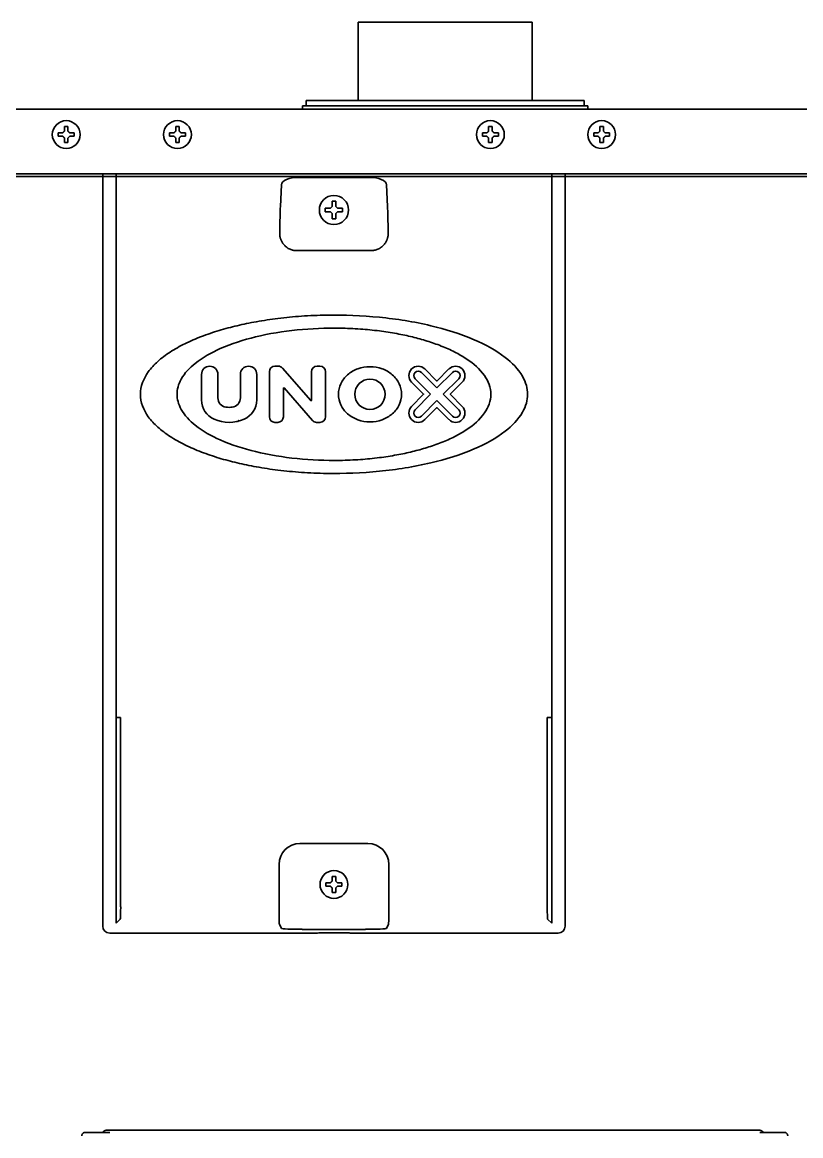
# Model space of a CAD drawing. Extents: x 6327 to 10269, y -393 to 3036.
# Drawn here: x 6622.9 to 6846.8, y 1625.3 to 1945.5 of the extents above; entities that cross this region are included whole.
import ezdxf

# ---------------------------------------------------------------- set-up
doc = ezdxf.new("R2010")
doc.units = 0
doc.header["$LTSCALE"] = 5
doc.layers.add('1', color=7, linetype='CONTINUOUS', true_color=0xffffff)

msp = doc.modelspace()

# ---------------------------------------------------------------- linework, layer by layer
at = {"layer": '1', "color": 7, "linetype": 'Continuous', "lineweight": 35}
for p, q in [((6719.57, 1945.53), (6769.57, 1945.53)), ((6719.57, 1945.53), (6719.57, 1923.02)), ((6769.57, 1923.02), (6769.57, 1945.53)), ((6784.57, 1923.03), (6704.57, 1923.03)), ((6704.57, 1923.03), (6704.57, 1921.53)), ((6784.57, 1921.53), (6784.57, 1923.03)), ((6339.34, 1920.53), (7085.8, 1920.53)), ((6785.57, 1921.53), (6703.57, 1921.53)), ((6703.57, 1921.53), (6703.57, 1920.53)), ((6785.57, 1920.53), (6785.57, 1921.53)), ((6633.27, 1913.23), (6633.27, 1913.73)), ((6633.27, 1912.73), (6633.27, 1913.23)), ((6637.87, 1913.73), (6637.87, 1913.23)), ((6637.87, 1913.23), (6637.87, 1912.73)), ((6665.27, 1913.23), (6665.27, 1913.73)), ((6665.27, 1912.73), (6665.27, 1913.23)), ((6669.87, 1913.73), (6669.87, 1913.23)), ((6669.87, 1913.23), (6669.87, 1912.73)), ((6755.27, 1913.23), (6755.27, 1913.73)), ((6755.27, 1912.73), (6755.27, 1913.23)), ((6759.87, 1913.73), (6759.87, 1913.23)), ((6759.87, 1913.23), (6759.87, 1912.73)), ((6787.27, 1913.23), (6787.27, 1913.73)), ((6787.27, 1912.73), (6787.27, 1913.23)), ((6791.87, 1913.73), (6791.87, 1913.23)), ((6791.87, 1913.23), (6791.87, 1912.73)), ((6367.95, 1901.97), (7057.19, 1901.97)), ((7057.19, 1901.19), (6367.95, 1901.19)), ((6646.07, 1901.64), (6646.07, 1685.52)), ((6649.92, 1901.64), (6649.92, 1745.59)), ((6722.68, 1900.91), (6702.47, 1900.91)), ((6775.23, 1901.64), (6775.23, 1745.59)), ((6779.07, 1901.64), (6779.07, 1685.52)), ((6697.17, 1892.57), (6697.47, 1898.77)), ((6727.68, 1898.77), (6727.97, 1892.57)), ((6712.07, 1892.53), (6712.07, 1894.03)), ((6712.07, 1894.03), (6713.07, 1894.03)), ((6713.07, 1894.03), (6713.07, 1892.53)), ((6710.07, 1892.03), (6711.57, 1892.03)), ((6710.07, 1891.53), (6710.07, 1892.03)), ((6710.07, 1891.03), (6710.07, 1891.53)), ((6711.57, 1891.03), (6710.07, 1891.03)), ((6711.57, 1892.03), (6712.07, 1892.53)), ((6712.07, 1890.53), (6711.57, 1891.03)), ((6712.07, 1889.03), (6712.07, 1890.53)), ((6713.07, 1892.53), (6713.57, 1892.03)), ((6713.57, 1891.03), (6713.07, 1890.53)), ((6713.07, 1890.53), (6713.07, 1889.03)), ((6713.57, 1892.03), (6715.07, 1892.03)), ((6715.07, 1891.03), (6713.57, 1891.03)), ((6715.07, 1892.03), (6715.07, 1891.53)), ((6715.07, 1891.53), (6715.07, 1891.03)), ((6713.07, 1889.03), (6712.07, 1889.03)), ((6723.25, 1879.85), (6701.9, 1879.85)), ((6694, 1844.99), (6694, 1832.07)), ((6696.55, 1846.6), (6695.61, 1846.6)), ((6705.88, 1836.72), (6697.77, 1846.05)), ((6706.11, 1844.99), (6706.11, 1836.81)), ((6708.53, 1846.6), (6707.73, 1846.6)), ((6710.15, 1832.07), (6710.15, 1844.99)), ((6737.71, 1844.82), (6742.18, 1840.34)), ((6742.09, 1842.43), (6738.7, 1845.81)), ((6742.18, 1840.34), (6746.66, 1844.82)), ((6745.66, 1845.81), (6742.28, 1842.43)), ((6674.48, 1844.25), (6674.48, 1836.9)), ((6679.19, 1837.49), (6679.19, 1844.25)), ((6685.65, 1844.25), (6685.65, 1837.49)), ((6690.36, 1836.9), (6690.36, 1844.25)), ((6734.9, 1842.01), (6738.28, 1838.62)), ((6740.37, 1838.53), (6735.89, 1843)), ((6748.48, 1843), (6744, 1838.53)), ((6746.09, 1838.62), (6749.47, 1842.01)), ((6698.04, 1832.07), (6698.04, 1840.25)), ((6698.27, 1840.34), (6706.38, 1831.01)), ((6738.28, 1838.43), (6734.9, 1835.05)), ((6735.89, 1834.05), (6740.37, 1838.53)), ((6744, 1838.53), (6748.48, 1834.05)), ((6749.47, 1835.05), (6746.09, 1838.43)), ((6742.18, 1836.71), (6737.71, 1832.23)), ((6746.66, 1832.23), (6742.18, 1836.71)), ((6738.7, 1831.24), (6742.09, 1834.62)), ((6742.28, 1834.62), (6745.66, 1831.24)), ((6695.61, 1830.45), (6696.42, 1830.45)), ((6707.6, 1830.45), (6708.53, 1830.45)), ((6649.92, 1745.59), (6649.92, 1686.37)), ((6651.23, 1745.59), (6649.92, 1745.59)), ((6651.23, 1691.07), (6651.23, 1745.59)), ((6773.91, 1691.07), (6773.91, 1745.59)), ((6773.91, 1745.59), (6775.23, 1745.59)), ((6775.23, 1745.59), (6775.23, 1686.37)), ((6702.79, 1709.31), (6722.36, 1709.31)), ((6696.79, 1691.07), (6696.79, 1703.31)), ((6728.36, 1703.31), (6728.36, 1691.07)), ((6710.27, 1697.53), (6710.27, 1698.03)), ((6710.27, 1697.03), (6710.27, 1697.53)), ((6714.87, 1698.03), (6714.87, 1697.53)), ((6714.87, 1697.53), (6714.87, 1697.03)), ((6649.92, 1686.37), (6651.11, 1687.57)), ((6697.47, 1684.87), (6696.87, 1686.07)), ((6721.68, 1684.63), (6703.47, 1684.63)), ((6728.27, 1686.07), (6727.68, 1684.87)), ((6775.23, 1686.37), (6774.03, 1687.57)), ((6706.24, 1683.53), (6648.07, 1683.53)), ((6716.07, 1683.6), (6709.07, 1683.6)), ((6777.07, 1683.53), (6718.9, 1683.53)), ((6648.07, 1626.23), (6641.02, 1626.23)), ((6647.07, 1626.83), (6835.07, 1626.83)), ((6842.13, 1626.23), (6835.07, 1626.23))]:
    msp.add_line(p, q, dxfattribs=at)
for centre, radius in [((6635.57, 1913.23), 4), ((6667.57, 1913.23), 4), ((6757.57, 1913.23), 4), ((6789.57, 1913.23), 4), ((6722.94, 1838.53), 4.37), ((6712.57, 1697.53), 4)]:
    msp.add_circle(centre, radius, dxfattribs=at)
for centre, radius, start, end in [((6712.57, 1891.53), 4.2, 0, 180), ((6712.57, 1891.53), 4.2, 180, 0), ((6676.84, 1844.25), 2.36, 0, 180), ((6688.01, 1844.25), 2.36, 0, 180), ((6695.61, 1844.99), 1.62, 90, 180), ((6696.55, 1844.99), 1.62, 41, 90), ((6707.73, 1844.99), 1.62, 90, 180), ((6708.53, 1844.99), 1.62, 0, 90), ((6736.8, 1843.91), 2.69, 45, 225), ((6736.8, 1843.91), 1.29, 45, 225), ((6747.57, 1843.91), 2.69, 315, 135), ((6747.57, 1843.91), 1.29, 315, 135), ((6742.18, 1842.52), 0.135, 225, 315), ((6698.17, 1840.25), 0.135, 41, 180), ((6738.19, 1838.53), 0.135, 315, 45), ((6746.18, 1838.53), 0.135, 135, 225), ((6680.54, 1836.9), 6.06, 180, 246.4218), ((6681.88, 1837.49), 2.69, 180, 262.3377), ((6682.96, 1837.49), 2.69, 277.6623, 0), ((6684.31, 1836.9), 6.06, 293.5782, 0), ((6705.98, 1836.81), 0.135, 221, 0), ((6682.42, 1841.49), 6.73, 262.3377, 277.6623), ((6695.61, 1832.07), 1.62, 180, 270), ((6696.42, 1832.07), 1.62, 270, 0), ((6708.53, 1832.07), 1.62, 270, 0), ((6736.8, 1833.14), 2.69, 135, 315), ((6736.8, 1833.14), 1.29, 135, 315), ((6742.18, 1834.53), 0.135, 45, 135), ((6747.57, 1833.14), 2.69, 225, 45), ((6747.57, 1833.14), 1.29, 225, 45), ((6682.42, 1841.22), 10.77, 246.4218, 293.5782), ((6707.6, 1832.07), 1.62, 221, 270), ((6647.07, 1625.83), 1, 90, 156.4218), ((6835.07, 1625.83), 1, 23.5782, 90)]:
    msp.add_arc(centre, radius, start, end, dxfattribs=at)
for centre, major_axis, ratio, start_param, end_param in [((6702.47, 1898.73), (-5, 0), 0.436764, 4.712389, 6.265732), ((6722.68, 1898.73), (-5, 0), 0.436764, 3.159046, 4.712389), ((6697.35, 1865.32), (0, 29), 0.017455, 0.349066, 0.828488), ((6727.8, 1865.32), (0, 29), 0.017455, 5.454697, 5.934119), ((6702.79, 1703.31), (-4.24, 4.24), 0.999594, 5.497939, 7.068431), ((6722.36, 1703.31), (4.24, 4.24), 0.999594, 5.497939, 7.068431), ((6696.87, 1691.07), (0, 5), 0.017455, 1.570796, 3.106686), ((6728.27, 1691.07), (0, 5), 0.017455, 3.176499, 4.712389), ((6774.04, 1691.07), (0, 3.5), 0.034921, 1.570796, 3.106686), ((6648.07, 1685.53), (-1.42, -1.42), 0.998783, 5.498396, 7.067974), ((6703.47, 1684.88), (-6, 0), 0.040741, 0.017453, 1.570796), ((6721.68, 1684.88), (-6, 0), 0.040741, 1.570796, 3.124139), ((6777.07, 1685.53), (-1.42, 1.42), 0.998783, 2.356803, 3.926382), ((6706.24, 1683.58), (-1.5, 0), 0.034921, 1.570796, 2.801756), ((6709.07, 1683.54), (-1.5, 0), 0.034921, 4.712389, 5.943348), ((6716.07, 1683.54), (-1.5, 0), 0.034921, 3.48143, 4.712389), ((6718.9, 1683.58), (-1.5, 0), 0.034921, 0.339837, 1.570796)]:
    msp.add_ellipse(centre, major_axis=major_axis, ratio=ratio, start_param=start_param, end_param=end_param, dxfattribs=at)
at = {"layer": '1', "color": 7, "linetype": 'Continuous', "lineweight": 35, "extrusion": (0, 0, -1)}
msp.add_ellipse((6651.11, 1691.07), major_axis=(0, 3.5), ratio=0.034921, start_param=1.570796, end_param=3.106686, dxfattribs=at)
at = {"layer": '1', "color": 7, "linetype": 'Continuous', "lineweight": 35}
for points in [[(6635.07, 1914.23), (6635.07, 1914.28), (6635.07, 1914.39), (6635.07, 1914.55), (6635.07, 1914.71), (6635.07, 1914.86), (6635.07, 1915.02), (6635.07, 1915.17), (6635.07, 1915.34), (6635.07, 1915.46), (6635.07, 1915.53)], [(6635.07, 1915.53), (6635.24, 1915.53), (6635.57, 1915.53), (6635.91, 1915.53), (6636.07, 1915.53)], [(6667.07, 1914.23), (6667.07, 1914.28), (6667.07, 1914.39), (6667.07, 1914.55), (6667.07, 1914.71), (6667.07, 1914.86), (6667.07, 1915.02), (6667.07, 1915.17), (6667.07, 1915.34), (6667.07, 1915.46), (6667.07, 1915.53)], [(6667.07, 1915.53), (6667.24, 1915.53), (6667.57, 1915.53), (6667.91, 1915.53), (6668.07, 1915.53)], [(6757.07, 1914.23), (6757.07, 1914.28), (6757.07, 1914.39), (6757.07, 1914.55), (6757.07, 1914.71), (6757.07, 1914.86), (6757.07, 1915.02), (6757.07, 1915.17), (6757.07, 1915.34), (6757.07, 1915.46), (6757.07, 1915.53)], [(6757.07, 1915.53), (6757.24, 1915.53), (6757.57, 1915.53), (6757.91, 1915.53), (6758.07, 1915.53)], [(6789.07, 1914.23), (6789.07, 1914.28), (6789.07, 1914.39), (6789.07, 1914.55), (6789.07, 1914.71), (6789.07, 1914.86), (6789.07, 1915.02), (6789.07, 1915.17), (6789.07, 1915.34), (6789.07, 1915.46), (6789.07, 1915.53)], [(6789.07, 1915.53), (6789.24, 1915.53), (6789.57, 1915.53), (6789.91, 1915.53), (6790.07, 1915.53)], [(6634.57, 1912.73), (6634.52, 1912.73), (6634.41, 1912.73), (6634.25, 1912.73), (6634.09, 1912.73), (6633.93, 1912.73), (6633.78, 1912.73), (6633.63, 1912.73), (6633.46, 1912.73), (6633.34, 1912.73), (6633.27, 1912.73)], [(6634.57, 1913.73), (6634.6, 1913.75), (6634.64, 1913.8), (6634.72, 1913.87), (6634.79, 1913.94), (6634.86, 1914.01), (6634.93, 1914.08), (6635, 1914.15), (6635.05, 1914.2), (6635.07, 1914.23)], [(6635.07, 1912.23), (6635.05, 1912.25), (6635, 1912.3), (6634.92, 1912.38), (6634.85, 1912.45), (6634.78, 1912.52), (6634.71, 1912.59), (6634.64, 1912.66), (6634.6, 1912.7), (6634.57, 1912.73)], [(6636.07, 1914.23), (6636.1, 1914.2), (6636.15, 1914.15), (6636.22, 1914.08), (6636.3, 1914), (6636.37, 1913.93), (6636.43, 1913.86), (6636.5, 1913.8), (6636.55, 1913.75), (6636.57, 1913.73)], [(6636.57, 1912.73), (6636.55, 1912.7), (6636.5, 1912.65), (6636.43, 1912.58), (6636.36, 1912.51), (6636.29, 1912.44), (6636.22, 1912.37), (6636.14, 1912.3), (6636.1, 1912.25), (6636.07, 1912.23)], [(6636.07, 1912.23), (6636.07, 1912.17), (6636.07, 1912.06), (6636.07, 1911.9), (6636.07, 1911.74), (6636.07, 1911.59), (6636.07, 1911.44), (6636.07, 1911.28), (6636.07, 1911.11), (6636.07, 1910.99), (6636.07, 1910.93)], [(6636.57, 1913.73), (6636.63, 1913.73), (6636.74, 1913.73), (6636.9, 1913.73), (6637.06, 1913.73), (6637.21, 1913.73), (6637.36, 1913.73), (6637.52, 1913.73), (6637.69, 1913.73), (6637.81, 1913.73), (6637.87, 1913.73)], [(6666.57, 1912.73), (6666.52, 1912.73), (6666.41, 1912.73), (6666.25, 1912.73), (6666.09, 1912.73), (6665.93, 1912.73), (6665.78, 1912.73), (6665.63, 1912.73), (6665.46, 1912.73), (6665.34, 1912.73), (6665.27, 1912.73)], [(6666.57, 1913.73), (6666.6, 1913.75), (6666.64, 1913.8), (6666.72, 1913.87), (6666.79, 1913.94), (6666.86, 1914.01), (6666.93, 1914.08), (6667, 1914.15), (6667.05, 1914.2), (6667.07, 1914.23)], [(6667.07, 1912.23), (6667.05, 1912.25), (6667, 1912.3), (6666.92, 1912.38), (6666.85, 1912.45), (6666.78, 1912.52), (6666.71, 1912.59), (6666.64, 1912.66), (6666.6, 1912.7), (6666.57, 1912.73)], [(6668.07, 1914.23), (6668.1, 1914.2), (6668.15, 1914.15), (6668.22, 1914.08), (6668.3, 1914), (6668.37, 1913.93), (6668.43, 1913.86), (6668.5, 1913.8), (6668.55, 1913.75), (6668.57, 1913.73)], [(6668.57, 1912.73), (6668.55, 1912.7), (6668.5, 1912.65), (6668.43, 1912.58), (6668.36, 1912.51), (6668.29, 1912.44), (6668.22, 1912.37), (6668.14, 1912.3), (6668.1, 1912.25), (6668.07, 1912.23)], [(6668.07, 1912.23), (6668.07, 1912.17), (6668.07, 1912.06), (6668.07, 1911.9), (6668.07, 1911.74), (6668.07, 1911.59), (6668.07, 1911.44), (6668.07, 1911.28), (6668.07, 1911.11), (6668.07, 1910.99), (6668.07, 1910.93)], [(6668.57, 1913.73), (6668.63, 1913.73), (6668.74, 1913.73), (6668.9, 1913.73), (6669.06, 1913.73), (6669.21, 1913.73), (6669.36, 1913.73), (6669.52, 1913.73), (6669.69, 1913.73), (6669.81, 1913.73), (6669.87, 1913.73)], [(6756.57, 1912.73), (6756.52, 1912.73), (6756.41, 1912.73), (6756.25, 1912.73), (6756.09, 1912.73), (6755.93, 1912.73), (6755.78, 1912.73), (6755.63, 1912.73), (6755.46, 1912.73), (6755.34, 1912.73), (6755.27, 1912.73)], [(6756.57, 1913.73), (6756.6, 1913.75), (6756.64, 1913.8), (6756.72, 1913.87), (6756.79, 1913.94), (6756.86, 1914.01), (6756.93, 1914.08), (6757, 1914.15), (6757.05, 1914.2), (6757.07, 1914.23)], [(6757.07, 1912.23), (6757.05, 1912.25), (6757, 1912.3), (6756.92, 1912.38), (6756.85, 1912.45), (6756.78, 1912.52), (6756.71, 1912.59), (6756.64, 1912.66), (6756.6, 1912.7), (6756.57, 1912.73)], [(6758.07, 1914.23), (6758.1, 1914.2), (6758.15, 1914.15), (6758.22, 1914.08), (6758.3, 1914), (6758.37, 1913.93), (6758.43, 1913.86), (6758.5, 1913.8), (6758.55, 1913.75), (6758.57, 1913.73)], [(6758.57, 1912.73), (6758.55, 1912.7), (6758.5, 1912.65), (6758.43, 1912.58), (6758.36, 1912.51), (6758.29, 1912.44), (6758.22, 1912.37), (6758.14, 1912.3), (6758.1, 1912.25), (6758.07, 1912.23)], [(6758.07, 1912.23), (6758.07, 1912.17), (6758.07, 1912.06), (6758.07, 1911.9), (6758.07, 1911.74), (6758.07, 1911.59), (6758.07, 1911.44), (6758.07, 1911.28), (6758.07, 1911.11), (6758.07, 1910.99), (6758.07, 1910.93)], [(6758.57, 1913.73), (6758.63, 1913.73), (6758.74, 1913.73), (6758.9, 1913.73), (6759.06, 1913.73), (6759.21, 1913.73), (6759.36, 1913.73), (6759.52, 1913.73), (6759.69, 1913.73), (6759.81, 1913.73), (6759.87, 1913.73)], [(6788.57, 1912.73), (6788.52, 1912.73), (6788.41, 1912.73), (6788.25, 1912.73), (6788.09, 1912.73), (6787.93, 1912.73), (6787.78, 1912.73), (6787.63, 1912.73), (6787.46, 1912.73), (6787.34, 1912.73), (6787.27, 1912.73)], [(6788.57, 1913.73), (6788.6, 1913.75), (6788.64, 1913.8), (6788.72, 1913.87), (6788.79, 1913.94), (6788.86, 1914.01), (6788.93, 1914.08), (6789, 1914.15), (6789.05, 1914.2), (6789.07, 1914.23)], [(6789.07, 1912.23), (6789.05, 1912.25), (6789, 1912.3), (6788.92, 1912.38), (6788.85, 1912.45), (6788.78, 1912.52), (6788.71, 1912.59), (6788.64, 1912.66), (6788.6, 1912.7), (6788.57, 1912.73)], [(6790.07, 1914.23), (6790.1, 1914.2), (6790.15, 1914.15), (6790.22, 1914.08), (6790.3, 1914), (6790.37, 1913.93), (6790.43, 1913.86), (6790.5, 1913.8), (6790.55, 1913.75), (6790.57, 1913.73)], [(6790.57, 1912.73), (6790.55, 1912.7), (6790.5, 1912.65), (6790.43, 1912.58), (6790.36, 1912.51), (6790.29, 1912.44), (6790.22, 1912.37), (6790.14, 1912.3), (6790.1, 1912.25), (6790.07, 1912.23)], [(6790.07, 1912.23), (6790.07, 1912.17), (6790.07, 1912.06), (6790.07, 1911.9), (6790.07, 1911.74), (6790.07, 1911.59), (6790.07, 1911.44), (6790.07, 1911.28), (6790.07, 1911.11), (6790.07, 1910.99), (6790.07, 1910.93)], [(6790.57, 1913.73), (6790.63, 1913.73), (6790.74, 1913.73), (6790.9, 1913.73), (6791.06, 1913.73), (6791.21, 1913.73), (6791.36, 1913.73), (6791.52, 1913.73), (6791.69, 1913.73), (6791.81, 1913.73), (6791.87, 1913.73)], [(6636.07, 1910.93), (6635.91, 1910.93), (6635.57, 1910.93), (6635.24, 1910.93), (6635.07, 1910.93)], [(6668.07, 1910.93), (6667.91, 1910.93), (6667.57, 1910.93), (6667.24, 1910.93), (6667.07, 1910.93)], [(6758.07, 1910.93), (6757.91, 1910.93), (6757.57, 1910.93), (6757.24, 1910.93), (6757.07, 1910.93)], [(6790.07, 1910.93), (6789.91, 1910.93), (6789.57, 1910.93), (6789.24, 1910.93), (6789.07, 1910.93)], [(6711.57, 1698.03), (6711.6, 1698.05), (6711.64, 1698.1), (6711.72, 1698.17), (6711.79, 1698.24), (6711.86, 1698.31), (6711.93, 1698.38), (6712, 1698.45), (6712.05, 1698.5), (6712.07, 1698.53)], [(6712.07, 1698.53), (6712.07, 1698.58), (6712.07, 1698.69), (6712.07, 1698.85), (6712.07, 1699.01), (6712.07, 1699.16), (6712.07, 1699.32), (6712.07, 1699.47), (6712.07, 1699.64), (6712.07, 1699.76), (6712.07, 1699.83)], [(6712.07, 1699.83), (6712.24, 1699.83), (6712.57, 1699.83), (6712.91, 1699.83), (6713.07, 1699.83)], [(6713.07, 1698.53), (6713.1, 1698.5), (6713.15, 1698.45), (6713.22, 1698.38), (6713.3, 1698.3), (6713.37, 1698.23), (6713.43, 1698.16), (6713.5, 1698.1), (6713.55, 1698.05), (6713.57, 1698.03)], [(6713.57, 1698.03), (6713.63, 1698.03), (6713.74, 1698.03), (6713.9, 1698.03), (6714.06, 1698.03), (6714.21, 1698.03), (6714.36, 1698.03), (6714.52, 1698.03), (6714.69, 1698.03), (6714.81, 1698.03), (6714.87, 1698.03)], [(6711.57, 1697.03), (6711.52, 1697.03), (6711.41, 1697.03), (6711.25, 1697.03), (6711.09, 1697.03), (6710.93, 1697.03), (6710.78, 1697.03), (6710.63, 1697.03), (6710.46, 1697.03), (6710.34, 1697.03), (6710.27, 1697.03)], [(6712.07, 1696.53), (6712.05, 1696.55), (6712, 1696.6), (6711.92, 1696.68), (6711.85, 1696.75), (6711.78, 1696.82), (6711.71, 1696.89), (6711.64, 1696.96), (6711.6, 1697), (6711.57, 1697.03)], [(6713.07, 1695.23), (6712.91, 1695.23), (6712.57, 1695.23), (6712.24, 1695.23), (6712.07, 1695.23)], [(6713.57, 1697.03), (6713.55, 1697), (6713.5, 1696.95), (6713.43, 1696.88), (6713.36, 1696.81), (6713.29, 1696.74), (6713.22, 1696.67), (6713.14, 1696.6), (6713.1, 1696.55), (6713.07, 1696.53)], [(6713.07, 1696.53), (6713.07, 1696.47), (6713.07, 1696.36), (6713.07, 1696.2), (6713.07, 1696.04), (6713.07, 1695.89), (6713.07, 1695.74), (6713.07, 1695.58), (6713.07, 1695.41), (6713.07, 1695.29), (6713.07, 1695.23)]]:
    msp.add_open_spline(points, degree=3, dxfattribs=at)
for points, knots in [([(6636.07, 1915.53), (6636.07, 1915.32), (6636.07, 1915.11), (6636.07, 1914.79), (6636.07, 1914.68), (6636.07, 1914.45), (6636.07, 1914.34), (6636.07, 1914.23)], [0, 0, 0, 0, 0.5, 0.5, 0.75, 0.75, 1, 1, 1, 1]), ([(6668.07, 1915.53), (6668.07, 1915.32), (6668.07, 1915.11), (6668.07, 1914.79), (6668.07, 1914.68), (6668.07, 1914.45), (6668.07, 1914.34), (6668.07, 1914.23)], [0, 0, 0, 0, 0.5, 0.5, 0.75, 0.75, 1, 1, 1, 1]), ([(6758.07, 1915.53), (6758.07, 1915.32), (6758.07, 1915.11), (6758.07, 1914.79), (6758.07, 1914.68), (6758.07, 1914.45), (6758.07, 1914.34), (6758.07, 1914.23)], [0, 0, 0, 0, 0.5, 0.5, 0.75, 0.75, 1, 1, 1, 1]), ([(6790.07, 1915.53), (6790.07, 1915.32), (6790.07, 1915.11), (6790.07, 1914.79), (6790.07, 1914.68), (6790.07, 1914.45), (6790.07, 1914.34), (6790.07, 1914.23)], [0, 0, 0, 0, 0.5, 0.5, 0.75, 0.75, 1, 1, 1, 1]), ([(6633.27, 1913.73), (6633.48, 1913.73), (6633.69, 1913.73), (6634.01, 1913.73), (6634.12, 1913.73), (6634.34, 1913.73), (6634.46, 1913.73), (6634.57, 1913.73)], [0, 0, 0, 0, 0.5, 0.5, 0.75, 0.75, 1, 1, 1, 1]), ([(6635.07, 1910.93), (6635.07, 1911.13), (6635.07, 1911.34), (6635.07, 1911.66), (6635.07, 1911.77), (6635.07, 1912), (6635.07, 1912.11), (6635.07, 1912.23)], [0, 0, 0, 0, 0.5, 0.5, 0.75, 0.75, 1, 1, 1, 1]), ([(6637.87, 1912.73), (6637.67, 1912.73), (6637.46, 1912.73), (6637.14, 1912.73), (6637.03, 1912.73), (6636.8, 1912.73), (6636.69, 1912.73), (6636.57, 1912.73)], [0, 0, 0, 0, 0.5, 0.5, 0.75, 0.75, 1, 1, 1, 1]), ([(6665.27, 1913.73), (6665.48, 1913.73), (6665.69, 1913.73), (6666.01, 1913.73), (6666.12, 1913.73), (6666.34, 1913.73), (6666.46, 1913.73), (6666.57, 1913.73)], [0, 0, 0, 0, 0.5, 0.5, 0.75, 0.75, 1, 1, 1, 1]), ([(6667.07, 1910.93), (6667.07, 1911.13), (6667.07, 1911.34), (6667.07, 1911.66), (6667.07, 1911.77), (6667.07, 1912), (6667.07, 1912.11), (6667.07, 1912.23)], [0, 0, 0, 0, 0.5, 0.5, 0.75, 0.75, 1, 1, 1, 1]), ([(6669.87, 1912.73), (6669.67, 1912.73), (6669.46, 1912.73), (6669.14, 1912.73), (6669.03, 1912.73), (6668.8, 1912.73), (6668.69, 1912.73), (6668.57, 1912.73)], [0, 0, 0, 0, 0.5, 0.5, 0.75, 0.75, 1, 1, 1, 1]), ([(6755.27, 1913.73), (6755.48, 1913.73), (6755.69, 1913.73), (6756.01, 1913.73), (6756.12, 1913.73), (6756.34, 1913.73), (6756.46, 1913.73), (6756.57, 1913.73)], [0, 0, 0, 0, 0.5, 0.5, 0.75, 0.75, 1, 1, 1, 1]), ([(6757.07, 1910.93), (6757.07, 1911.13), (6757.07, 1911.34), (6757.07, 1911.66), (6757.07, 1911.77), (6757.07, 1912), (6757.07, 1912.11), (6757.07, 1912.23)], [0, 0, 0, 0, 0.5, 0.5, 0.75, 0.75, 1, 1, 1, 1]), ([(6759.87, 1912.73), (6759.67, 1912.73), (6759.46, 1912.73), (6759.14, 1912.73), (6759.03, 1912.73), (6758.8, 1912.73), (6758.69, 1912.73), (6758.57, 1912.73)], [0, 0, 0, 0, 0.5, 0.5, 0.75, 0.75, 1, 1, 1, 1]), ([(6787.27, 1913.73), (6787.48, 1913.73), (6787.69, 1913.73), (6788.01, 1913.73), (6788.12, 1913.73), (6788.34, 1913.73), (6788.46, 1913.73), (6788.57, 1913.73)], [0, 0, 0, 0, 0.5, 0.5, 0.75, 0.75, 1, 1, 1, 1]), ([(6789.07, 1910.93), (6789.07, 1911.13), (6789.07, 1911.34), (6789.07, 1911.66), (6789.07, 1911.77), (6789.07, 1912), (6789.07, 1912.11), (6789.07, 1912.23)], [0, 0, 0, 0, 0.5, 0.5, 0.75, 0.75, 1, 1, 1, 1]), ([(6791.87, 1912.73), (6791.67, 1912.73), (6791.46, 1912.73), (6791.14, 1912.73), (6791.03, 1912.73), (6790.8, 1912.73), (6790.69, 1912.73), (6790.57, 1912.73)], [0, 0, 0, 0, 0.5, 0.5, 0.75, 0.75, 1, 1, 1, 1]), ([(6701.9, 1879.85), (6701.85, 1879.85), (6701.8, 1879.85), (6701.7, 1879.85), (6701.56, 1879.86), (6701.41, 1879.87), (6701.13, 1879.91), (6700.94, 1879.94), (6700.66, 1880.01), (6700.57, 1880.03), (6700.43, 1880.07), (6700.39, 1880.09), (6700.3, 1880.12), (6700.25, 1880.13), (6700.03, 1880.21), (6699.86, 1880.29), (6699.53, 1880.45), (6699.37, 1880.54), (6699.18, 1880.67), (6699.14, 1880.69), (6699.07, 1880.75), (6698.96, 1880.82), (6698.85, 1880.9), (6698.65, 1881.07), (6698.52, 1881.19), (6698.29, 1881.43), (6698.17, 1881.55), (6698.04, 1881.71), (6698.02, 1881.75), (6697.97, 1881.81), (6697.94, 1881.85), (6697.87, 1881.94), (6697.83, 1882.01), (6697.7, 1882.21), (6697.62, 1882.35), (6697.47, 1882.62), (6697.41, 1882.76), (6697.32, 1882.96), (6697.3, 1883.03), (6697.26, 1883.14), (6697.25, 1883.17), (6697.22, 1883.24), (6697.21, 1883.28), (6697.16, 1883.45), (6697.12, 1883.59), (6697.06, 1883.86), (6697.04, 1884), (6696.98, 1884.4), (6696.97, 1884.66), (6696.97, 1884.93)], [0, 0, 0, 0, 0.015625, 0.015625, 0.03125, 0.0625, 0.0625, 0.125, 0.125, 0.15625, 0.15625, 0.171875, 0.171875, 0.1875, 0.1875, 0.25, 0.25, 0.3125, 0.3125, 0.328125, 0.328125, 0.34375, 0.375, 0.375, 0.4375, 0.4375, 0.5, 0.5, 0.515625, 0.515625, 0.53125, 0.53125, 0.5625, 0.5625, 0.625, 0.625, 0.6875, 0.6875, 0.71875, 0.71875, 0.734375, 0.734375, 0.75, 0.75, 0.8125, 0.8125, 0.875, 0.875, 1, 1, 1, 1]), ([(6728.17, 1884.93), (6728.17, 1884.86), (6728.17, 1884.79), (6728.17, 1884.66), (6728.17, 1884.6), (6728.16, 1884.4), (6728.14, 1884.26), (6728.11, 1884), (6728.08, 1883.86), (6728.02, 1883.59), (6727.99, 1883.45), (6727.92, 1883.24), (6727.9, 1883.17), (6727.86, 1883.07), (6727.85, 1883.04), (6727.82, 1882.97), (6727.81, 1882.93), (6727.74, 1882.76), (6727.67, 1882.62), (6727.53, 1882.35), (6727.45, 1882.21), (6727.28, 1881.95), (6727.18, 1881.81), (6727.05, 1881.65), (6727.03, 1881.62), (6726.97, 1881.56), (6726.94, 1881.52), (6726.86, 1881.43), (6726.8, 1881.37), (6726.62, 1881.19), (6726.49, 1881.07), (6726.22, 1880.85), (6726.08, 1880.74), (6725.91, 1880.63), (6725.89, 1880.62), (6725.85, 1880.6), (6725.83, 1880.58), (6725.77, 1880.55), (6725.65, 1880.48), (6725.53, 1880.41), (6725.29, 1880.29), (6725.12, 1880.22), (6724.77, 1880.09), (6724.58, 1880.03), (6724.35, 1879.98), (6724.3, 1879.96), (6724.21, 1879.95), (6724.07, 1879.92), (6723.92, 1879.9), (6723.64, 1879.86), (6723.44, 1879.85), (6723.25, 1879.85)], [0, 0, 0, 0, 0.03125, 0.03125, 0.0625, 0.0625, 0.125, 0.125, 0.1875, 0.1875, 0.25, 0.25, 0.28125, 0.28125, 0.296875, 0.296875, 0.3125, 0.3125, 0.375, 0.375, 0.4375, 0.4375, 0.5, 0.5, 0.515625, 0.515625, 0.53125, 0.53125, 0.5625, 0.5625, 0.625, 0.625, 0.6875, 0.6875, 0.695313, 0.695313, 0.703125, 0.703125, 0.71875, 0.75, 0.75, 0.8125, 0.8125, 0.875, 0.875, 0.890625, 0.890625, 0.90625, 0.9375, 0.9375, 1, 1, 1, 1]), ([(6768.26, 1838.53), (6768.26, 1839.38), (6768, 1841.2), (6766.28, 1845.16), (6761.29, 1850.11), (6752.17, 1854.94), (6739.89, 1858.72), (6725.59, 1860.97), (6713.09, 1861.47), (6703.35, 1861.06), (6696.62, 1860.41), (6691.37, 1859.62), (6687.47, 1858.87), (6684.75, 1858.27), (6682.12, 1857.61), (6678.68, 1856.64), (6674.5, 1855.23), (6669.77, 1853.19), (6665.51, 1850.83), (6661.91, 1848.14), (6658.38, 1844.43), (6656.89, 1840.81), (6656.89, 1838.53)], [0, 0, 0, 0, 0.019941, 0.042354, 0.099604, 0.179479, 0.281703, 0.398223, 0.516716, 0.573001, 0.625808, 0.674436, 0.697057, 0.718516, 0.739445, 0.760411, 0.802011, 0.842362, 0.880468, 0.915456, 0.946829, 1, 1, 1, 1]), ([(6667.45, 1838.53), (6667.45, 1839.24), (6667.66, 1840.76), (6669.05, 1844.05), (6673.07, 1848.19), (6680.47, 1852.24), (6690.43, 1855.4), (6702.02, 1857.28), (6712.15, 1857.7), (6720.05, 1857.35), (6725.5, 1856.81), (6729.76, 1856.16), (6732.92, 1855.53), (6735.12, 1855.03), (6737.25, 1854.47), (6740.04, 1853.66), (6743.43, 1852.48), (6747.27, 1850.78), (6751.65, 1848.25), (6756.01, 1844.63), (6757.7, 1840.42), (6757.7, 1838.53)], [0, 0, 0, 0, 0.020426, 0.043294, 0.101168, 0.181166, 0.283064, 0.398962, 0.516733, 0.572675, 0.625172, 0.673535, 0.696042, 0.717401, 0.73824, 0.759127, 0.800607, 0.840911, 0.879072, 0.945685, 1, 1, 1, 1]), ([(6732.02, 1838.53), (6732.02, 1839.57), (6731.52, 1841.71), (6729.46, 1844.35), (6726.45, 1846.07), (6722.94, 1846.67), (6719.43, 1846.07), (6716.41, 1844.35), (6714.35, 1841.71), (6713.85, 1839.57), (6713.85, 1838.53)], [0, 0, 0, 0, 0.117152, 0.239047, 0.367351, 0.5, 0.632649, 0.760953, 0.882848, 1, 1, 1, 1]), ([(6656.89, 1838.53), (6656.89, 1836.25), (6658.38, 1832.62), (6661.91, 1828.92), (6665.51, 1826.22), (6669.77, 1823.86), (6674.5, 1821.83), (6678.68, 1820.42), (6682.12, 1819.44), (6684.75, 1818.78), (6687.47, 1818.18), (6691.37, 1817.43), (6696.62, 1816.64), (6703.35, 1816), (6713.09, 1815.59), (6725.59, 1816.08), (6739.89, 1818.33), (6752.17, 1822.11), (6761.29, 1826.94), (6766.28, 1831.9), (6768, 1835.85), (6768.26, 1837.67), (6768.26, 1838.53)], [0, 0, 0, 0, 0.053171, 0.084544, 0.119532, 0.157638, 0.197989, 0.239589, 0.260555, 0.281484, 0.302943, 0.325564, 0.374192, 0.426999, 0.483284, 0.601777, 0.718297, 0.820521, 0.900396, 0.957646, 0.980059, 1, 1, 1, 1]), ([(6757.7, 1838.53), (6757.7, 1836.63), (6756.01, 1832.42), (6751.65, 1828.8), (6747.27, 1826.27), (6743.43, 1824.57), (6740.04, 1823.39), (6737.25, 1822.58), (6735.12, 1822.03), (6732.92, 1821.52), (6729.76, 1820.9), (6725.5, 1820.24), (6720.05, 1819.7), (6712.15, 1819.36), (6702.02, 1819.77), (6690.43, 1821.65), (6680.47, 1824.81), (6673.07, 1828.86), (6669.05, 1833.01), (6667.66, 1836.3), (6667.45, 1837.81), (6667.45, 1838.53)], [0, 0, 0, 0, 0.054315, 0.120928, 0.159089, 0.199393, 0.240873, 0.26176, 0.282599, 0.303958, 0.326465, 0.374828, 0.427325, 0.483267, 0.601038, 0.716936, 0.818834, 0.898832, 0.956706, 0.979574, 1, 1, 1, 1]), ([(6713.85, 1838.53), (6713.85, 1837.49), (6714.35, 1835.34), (6716.41, 1832.71), (6719.43, 1830.98), (6722.94, 1830.38), (6726.45, 1830.98), (6729.46, 1832.71), (6731.52, 1835.34), (6732.02, 1837.49), (6732.02, 1838.53)], [0, 0, 0, 0, 0.117152, 0.239047, 0.367351, 0.5, 0.632649, 0.760953, 0.882848, 1, 1, 1, 1]), ([(6684.89, 1830.6), (6684.9, 1830.6), (6684.9, 1830.61), (6684.91, 1830.63), (6684.93, 1830.64), (6684.94, 1830.66), (6684.95, 1830.68), (6684.96, 1830.69), (6684.98, 1830.71), (6684.99, 1830.73), (6685.01, 1830.75), (6685.02, 1830.77), (6685.04, 1830.79), (6685.05, 1830.8), (6685.07, 1830.82), (6685.08, 1830.85), (6685.1, 1830.87), (6685.12, 1830.89), (6685.13, 1830.91), (6685.15, 1830.93), (6685.17, 1830.96), (6685.19, 1830.98), (6685.2, 1831), (6685.21, 1831.01), (6685.21, 1831.01)], [0, 0, 0, 0, 0.039034, 0.0789, 0.119602, 0.161139, 0.203514, 0.246728, 0.290781, 0.335676, 0.381414, 0.427994, 0.475419, 0.52369, 0.572806, 0.622769, 0.67358, 0.72524, 0.777749, 0.831107, 0.885317, 0.940377, 0.99629, 1, 1, 1, 1]), ([(6710.27, 1698.03), (6710.48, 1698.03), (6710.69, 1698.03), (6711.01, 1698.03), (6711.12, 1698.03), (6711.34, 1698.03), (6711.46, 1698.03), (6711.57, 1698.03)], [0, 0, 0, 0, 0.5, 0.5, 0.75, 0.75, 1, 1, 1, 1]), ([(6713.07, 1699.83), (6713.07, 1699.62), (6713.07, 1699.41), (6713.07, 1699.09), (6713.07, 1698.98), (6713.07, 1698.75), (6713.07, 1698.64), (6713.07, 1698.53)], [0, 0, 0, 0, 0.5, 0.5, 0.75, 0.75, 1, 1, 1, 1]), ([(6712.07, 1695.23), (6712.07, 1695.43), (6712.07, 1695.64), (6712.07, 1695.96), (6712.07, 1696.07), (6712.07, 1696.3), (6712.07, 1696.41), (6712.07, 1696.53)], [0, 0, 0, 0, 0.5, 0.5, 0.75, 0.75, 1, 1, 1, 1]), ([(6714.87, 1697.03), (6714.67, 1697.03), (6714.46, 1697.03), (6714.14, 1697.03), (6714.03, 1697.03), (6713.8, 1697.03), (6713.69, 1697.03), (6713.57, 1697.03)], [0, 0, 0, 0, 0.5, 0.5, 0.75, 0.75, 1, 1, 1, 1]), ([(6640.07, 1625.27), (6640.07, 1625.33), (6640.08, 1625.39), (6640.1, 1625.48), (6640.1, 1625.51), (6640.12, 1625.57), (6640.13, 1625.6), (6640.16, 1625.69), (6640.19, 1625.75), (6640.24, 1625.82), (6640.26, 1625.85), (6640.29, 1625.89), (6640.3, 1625.9), (6640.32, 1625.92), (6640.33, 1625.93), (6640.39, 1625.99), (6640.43, 1626.03), (6640.5, 1626.07), (6640.51, 1626.08), (6640.54, 1626.1), (6640.55, 1626.11), (6640.59, 1626.13), (6640.65, 1626.16), (6640.71, 1626.18), (6640.75, 1626.19), (6640.77, 1626.19), (6640.8, 1626.2), (6640.81, 1626.2), (6640.89, 1626.22), (6640.95, 1626.23), (6641.02, 1626.23)], [0, 0, 0, 0, 0.125, 0.125, 0.1875, 0.1875, 0.25, 0.25, 0.375, 0.375, 0.4375, 0.4375, 0.46875, 0.46875, 0.5, 0.5, 0.625, 0.625, 0.65625, 0.65625, 0.6875, 0.6875, 0.75, 0.8125, 0.8125, 0.84375, 0.84375, 0.875, 0.875, 1, 1, 1, 1]), ([(6842.13, 1626.23), (6842.19, 1626.23), (6842.26, 1626.22), (6842.35, 1626.2), (6842.38, 1626.19), (6842.42, 1626.18), (6842.44, 1626.18), (6842.47, 1626.17), (6842.48, 1626.16), (6842.55, 1626.13), (6842.61, 1626.1), (6842.67, 1626.06), (6842.68, 1626.05), (6842.71, 1626.03), (6842.72, 1626.02), (6842.76, 1625.99), (6842.78, 1625.97), (6842.85, 1625.9), (6842.88, 1625.85), (6842.93, 1625.79), (6842.94, 1625.77), (6842.95, 1625.75), (6842.97, 1625.7), (6843.01, 1625.63), (6843.03, 1625.57), (6843.04, 1625.51), (6843.05, 1625.48), (6843.07, 1625.39), (6843.07, 1625.33), (6843.07, 1625.27)], [0, 0, 0, 0, 0.125, 0.125, 0.1875, 0.1875, 0.21875, 0.21875, 0.25, 0.25, 0.375, 0.375, 0.40625, 0.40625, 0.4375, 0.4375, 0.5, 0.5, 0.625, 0.625, 0.65625, 0.65625, 0.6875, 0.75, 0.8125, 0.8125, 0.875, 0.875, 1, 1, 1, 1])]:
    msp.add_open_spline(points, degree=3, knots=knots, dxfattribs=at)

doc.saveas('drawing.dxf')
